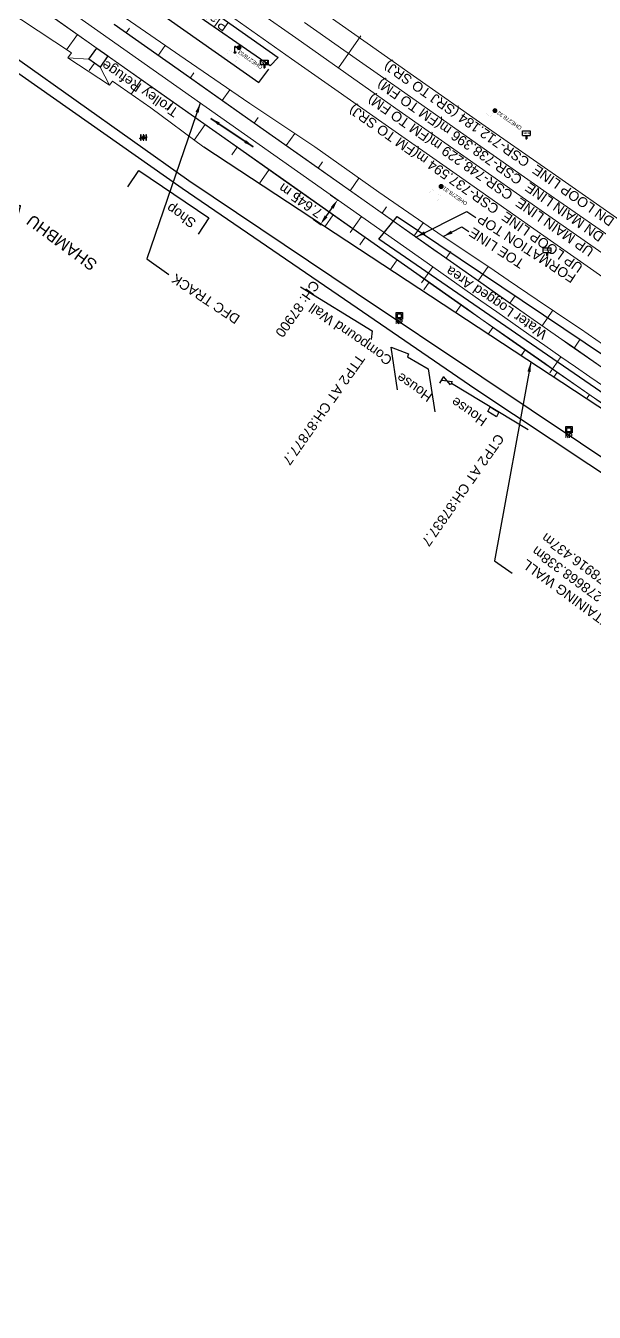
# Model space of a CAD drawing. Header units: metres. Extents: x 644418 to 1306172, y 3366650 to 6747308.
# Drawn here: x 661768.8 to 661914.2, y 3367069 to 3367398 of the extents above; entities that cross this region are included whole.
import ezdxf
from ezdxf.enums import TextEntityAlignment as Align

# ---------------------------------------------------------------- set-up
doc = ezdxf.new("R2010")
doc.units = ezdxf.units.M
doc.header["$MEASUREMENT"] = 0
doc.layers.get('Defpoints').update_dxf_attribs({"lineweight": 0})
for name, color, linetype, lineweight in [('BOUNDARY DIMENTION', 10, 'Continuous', 0), ('Cardinal_Leader', 10, 'Continuous', 0), ('Existing Chainage', 7, 'Continuous', 0), ('Existing IR Track', 143, 'Continuous', 0), ('OHE MAST', 8, 'Continuous', 0), ('OHE MAST TEXT', 8, 'Continuous', 0), ('Proposed Chainage', 10, 'Continuous', 0), ('PROPOSED DFC TRACK', 1, 'Continuous', 0), ('PROPOSED DFCC TOE LINE', 239, 'Continuous', 0), ('PROPOSED DFCC TOE SLOPES', 239, 'Continuous', 0), ('PROPOSED DFCC TRACK', 1, 'Continuous', 0), ('PROPOSED RETAINING WALL', 154, 'Continuous', 30), ('Proposed TPTC Chainages', 1, 'Continuous', 0), ("SHAMBU STN. SRJ's", 251, 'Continuous', 0)]:
    doc.layers.add(name, color=color, linetype=linetype, lineweight=lineweight)
for name, color, linetype in [('COMMERCIAL_BLD_PUC', 251, 'Continuous'), ('COMPOUND_WALL', 251, 'Continuous'), ('CURVE_DETAILS', 251, 'Continuous'), ('Gate', 251, 'Continuous'), ('GRILL', 251, 'Continuous'), ('LAMP_POST', 7, 'Continuous'), ('NAME_BOARD', 251, 'Continuous'), ('NR STONES', 251, 'Continuous'), ('PLATFORM', 7, 'Continuous'), ('PROPOSED DFCC FORMATION LINE', 187, 'Continuous'), ('PROPOSED FORMATION LINE - PLAN', 187, 'Continuous'), ('RESIDENTIAL_BL_SEMI', 251, 'Continuous'), ('SUB_ROAD_EDGE', 34, 'Continuous'), ('TOPO_GATE', 251, 'Continuous'), ('TOPO_TEXT', 251, 'Continuous'), ('TRANSFORMER', 251, 'Continuous'), ('Trolley Refuse', 10, 'Continuous'), ('Village Name', 7, 'Continuous'), ('WATER_LOGGED_AREA', 5, 'Continuous')]:
    doc.layers.add(name, color=color, linetype=linetype)
doc.styles.add('NB', font='swissbo.ttf', dxfattribs={"height": 1.5})
doc.styles.add('spot_lvl', font='romans.shx', dxfattribs={"height": 0.3})
doc.styles.get("Standard").update_dxf_attribs({"font": 'arial.ttf'})
doc.styles.add('Style-Arial', font='arial.ttf')
doc.styles.add('Vill txt', font='arial.ttf', dxfattribs={"height": 3})
doc.dimstyles.new('DIM', dxfattribs={"dimtxt": 2.5, "dimasz": 2.5, "dimexe": 0.18, "dimexo": 0.0625, "dimgap": 0.09, "dimtad": 0, "dimtih": 1, "dimtoh": 1, "dimdec": 3, "dimzin": 0, "dimdsep": 46, "dimtxsty": 'Standard', "dimcen": 0.09, "dimadec": 0, "dimazin": 0, "dimtfac": 1, "dimtdec": 3, "dimtofl": 0, "dimtmove": 0, "dimatfit": 3, "dimfxl": 1, "dimtolj": 1, "dimtzin": 0, "dimarcsym": 0})
doc.dimstyles.new('ISO-25', dxfattribs={"dimtxt": 2.5, "dimasz": 2.5, "dimexe": 1.25, "dimexo": 0.625, "dimtad": 1, "dimtxsty": 'Standard', "dimcen": 2.5, "dimadec": 0, "dimazin": 0, "dimtfac": 1, "dimtmove": 0, "dimatfit": 3, "dimfxl": 1, "dimarcsym": 0})

# ---------------------------------------------------------------- blocks, each defined once
blk = doc.blocks.new('GT')
at = {"layer": 'Gate'}
for p, q in [((-0.5, -0.5), (-0.5, 0.5)), ((-0.5, 0.5), (0.5, -0.5)), ((0.5, 0.5), (0.5, -0.5))]:
    blk.add_line(p, q, dxfattribs=at)
blk.add_lwpolyline([(0.5, 0.5), (-0.5, -0.5)], dxfattribs=at)
blk = doc.blocks.new('LP')
for points in [[(0, 0), (0, 1.5)], [(0.25, 1.35), (0.44, 1.35)]]:
    blk.add_lwpolyline(points)
for centre, radius, start, end in [((0.07, 0.99), 0.519, 57.6425, 97.3165), ((0.34, 1.33), 0.094, 11.7012, 168.0476)]:
    blk.add_arc(centre, radius, start, end)
at = {"extrusion": (0, 0, -1)}
blk.add_ellipse((0, 0.01), major_axis=(0.308, 0), ratio=0.400495, dxfattribs=at)
blk.add_ellipse((0.35, 1.36), major_axis=(0.0017, 0.0438), ratio=0.461056, start_param=1.74022, end_param=4.575836)
blk = doc.blocks.new('NB')
for p, q in [((-0.98, 0.82), (-0.98, 1.98)), ((-0.98, 1.98), (0.98, 1.98)), ((-0.98, 0.82), (0.98, 0.82)), ((-0.13, 0.82), (-0.13, 0)), ((-0.13, 0), (0.13, 0)), ((0.13, 0.82), (0.13, 0)), ((0.98, 1.98), (0.98, 0.82))]:
    blk.add_line(p, q)
at = {"style": 'NB', "width": 1.025371}
blk.add_text('NB', height=0.988, dxfattribs=at).set_placement((0, 1.4), align=Align.MIDDLE)
blk = doc.blocks.new('TRF')
blk.add_hatch(color=256).paths.add_polyline_path([(0.22, -0.04), (0.38, 0.42), (-0.98, -0.29), (0.02, 0.04), (-0.18, -0.39), (0.98, 0.09)])
for p, q in [((-0.69, 0.72), (-0.69, -0.72)), ((-0.52, 0.72), (-0.69, 0.72)), ((-0.52, -0.72), (-0.52, 0.72)), ((0, 0.72), (0, -0.72)), ((0.17, 0.72), (0, 0.72)), ((0.17, -0.72), (0.17, 0.72)), ((0.7, 0.72), (0.7, -0.72)), ((0.87, 0.72), (0.7, 0.72)), ((0.87, -0.72), (0.87, 0.72)), ((-0.69, -0.72), (-0.52, -0.72)), ((0, -0.72), (0.17, -0.72)), ((0.7, -0.72), (0.87, -0.72))]:
    blk.add_line(p, q)
blk.add_lwpolyline([(0.22, -0.04), (0.38, 0.42), (-0.98, -0.29), (0.02, 0.04), (-0.18, -0.39), (0.98, 0.09)], close=True)
blk = doc.blocks.new('CURVE')
for p, q in [((-0.98, 0.82), (-0.98, 1.98)), ((-0.98, 1.98), (0.98, 1.98)), ((-0.98, 0.82), (0.98, 0.82)), ((-0.13, 0.82), (-0.13, 0)), ((-0.13, 0), (0.13, 0)), ((0.13, 0.82), (0.13, 0)), ((0.98, 1.98), (0.98, 0.82))]:
    blk.add_line(p, q)
at = {"style": 'NB', "width": 1.025371}
blk.add_text('CURVE', height=0.4, dxfattribs=at).set_placement((0, 1.4), align=Align.MIDDLE)
blk = doc.blocks.new('OHE MAST')
h = blk.add_hatch(color=256)
edge = h.paths.add_edge_path()
edge.add_arc((0, 0), 0.514, 0, 360)
at = {"const_width": 0.01, "flags": 128}
for points in [[(1.5, 3.5), (1.5, 2), (-1.5, 2), (-1.5, 3.5)], [(0, 2), (0, 0)]]:
    blk.add_lwpolyline(points, dxfattribs=at)
blk.add_circle((0, 0), 0.514)
blk = doc.blocks.new('NR')
for p, q in [((-0.81, 0.84, 100.97), (0.85, 0.84, 100.97)), ((-0.81, -0.81, 100.97), (-0.81, 0.84, 100.97)), ((-0.48, 0.51, 100.97), (0.52, 0.51, 100.97)), ((-0.48, -0.48, 100.97), (-0.48, 0.51, 100.97)), ((0.52, 0.51, 100.97), (0.52, -0.48, 100.97)), ((0.85, 0.84, 100.97), (0.85, -0.81, 100.97)), ((0.85, -0.81, 100.97), (-0.81, -0.81, 100.97)), ((0.52, -0.48, 100.97), (-0.48, -0.48, 100.97))]:
    blk.add_line(p, q)
at = {"style": 'spot_lvl'}
blk.add_text('NR', height=1, dxfattribs=at).set_placement((-0.95, -2.07, -64.16))
blk = doc.blocks.new('*D1610')
at = {"layer": 'BOUNDARY DIMENTION', "color": 0, "lineweight": -2, "transparency": 16777216}
for p, q in [((661846.74, 3367354.75), (661848.74, 3367353.34)), ((661845.63, 3367349.24), (661847.15, 3367351.4)), ((661842.34, 3367348.5), (661844.33, 3367347.09))]:
    blk.add_line(p, q, dxfattribs=at)
at = {"layer": 'BOUNDARY DIMENTION', "color": 0, "transparency": 16777216}
for points in [[(661846.81, 3367351.64), (661847.49, 3367351.16), (661848.59, 3367353.45)], [(661845.29, 3367349.48), (661845.97, 3367349), (661844.19, 3367347.2)]]:
    blk.add_solid(points, dxfattribs=at)
at = {"layer": 'Defpoints', "color": 0, "transparency": 16777216}
for p in [(661846.69, 3367354.78), (661848.59, 3367353.45), (661842.29, 3367348.54)]:
    blk.add_point(p, dxfattribs=at)
at = {"layer": 'BOUNDARY DIMENTION', "color": 0, "transparency": 16777216, "insert": (661839.1, 3367353.26), "char_height": 2.5, "attachment_point": 5, "rotation": 145}
blk.add_mtext('\\A1;7.645 m', dxfattribs=at)

msp = doc.modelspace()

# ---------------------------------------------------------------- linework, layer by layer
at = {"layer": 'Cardinal_Leader', "lineweight": 0, "flags": 128}
for points in [[(661872.9049, 3367336.3066), (661870.0242, 3367332.2199)], [(661905.6426, 3367313.3231), (661902.7853, 3367309.22)]]:
    msp.add_lwpolyline(points, dxfattribs=at)
at = {"layer": 'COMMERCIAL_BLD_PUC', "linetype": 'Continuous'}
msp.add_polyline3d([(661794.9635, 3367356.8139, 268.565), (661797.761, 3367360.958, 268.565), (661815.684, 3367348.859, 268.493), (661812.8865, 3367344.7149, 268.493)], dxfattribs=at)
at = {"layer": 'COMPOUND_WALL', "linetype": 'Continuous'}
for points in [[(661839.05, 3367331.235, 267.778), (661857.432, 3367319.943, 267.594), (661857.126, 3367317.729, 267.883)], [(661863.905, 3367304.88, 268.14), (661862.269, 3367315.828, 266.968), (661866.682, 3367314.115, 267.813), (661866.444, 3367313.302, 267.813), (661871.756, 3367310.226, 267.828), (661873.392, 3367299.278, 269)], [(661874.667, 3367306.575, 267.837), (661875.428, 3367307.823, 267.462)], [(661877.645, 3367306.551, 267.543), (661897.249, 3367294.711, 267.968)]]:
    msp.add_polyline3d(points, dxfattribs=at)
at = {"layer": 'Existing Chainage', "color": 0, "linetype": 'Continuous', "lineweight": 13, "flags": 128}
msp.add_lwpolyline([(661854.514, 3367395.3608), (661848.7561, 3367387.1849)], dxfattribs=at)
at = {"layer": 'Existing IR Track', "flags": 128}
for points in [[(661819.3138, 3367407.8881), (661837.8507, 3367394.865), (661850.6913, 3367385.822), (661863.43, 3367376.8508), (661881.6969, 3367364.018), (661899.7773, 3367351.3164), (661916.0846, 3367339.8793)], [(661816.4792, 3367403.8641), (661836.7747, 3367389.5578), (661847.8424, 3367381.7754), (661860.7394, 3367372.7075), (661878.8527, 3367359.9837), (661897.8567, 3367346.6346), (661913.2524, 3367335.8647), (661929.1021, 3367324.7772), (661947.1413, 3367312.3966), (661965.5421, 3367299.7704), (661981.6533, 3367288.8364), (661998.0285, 3367277.7232), (662016.9471, 3367265.0079), (662034.9616, 3367252.9006), (662048.5257, 3367244.7804), (662061.9558, 3367236.7478), (662073.6693, 3367230.2238), (662075.7788, 3367229.0217), (662077.2683, 3367228.1588), (662093.6078, 3367218.5597), (662106.8536, 3367210.0218)], [(661842.6539, 3367402.9548), (661856.1072, 3367393.5113), (661868.0062, 3367385.1589), (661887.134, 3367371.7381), (661904.2397, 3367359.7361), (661921.5608, 3367347.6517), (661938.5284, 3367335.817), (661955.5127, 3367324.2425), (661972.7274, 3367312.5113), (661990.0895, 3367300.7625), (662007.142, 3367289.2233), (662025.3596, 3367276.8939), (662044.2741, 3367264.094), (662056.7323, 3367256.2476), (662064.0386, 3367251.6459), (662065.0651, 3367251.0062), (662066.8492, 3367249.938), (662105.844, 3367226.2744)], [(661840.1262, 3367398.7741), (661853.2972, 3367389.5207), (661865.7255, 3367380.7891), (661884.3133, 3367367.7344), (661902.0919, 3367355.248), (661918.7271, 3367343.6283)]]:
    msp.add_lwpolyline(points, dxfattribs=at)
at = {"layer": 'GRILL', "linetype": 'Continuous'}
msp.add_polyline3d([(661546.581, 3367586.609, 270.038), (661544.85, 3367582.57, 269.743), (661635.092, 3367519.336, 270.236), (661644.291, 3367512.83, 270.279), (661663.829, 3367499.159, 270.193), (661828.449, 3367383.48, 269.859), (661830.952, 3367386.839, 270.33)], dxfattribs=at)
at = {"layer": 'PLATFORM', "linetype": 'Continuous'}
msp.add_polyline3d([(661547.643, 3367586.59, 270.335), (661548.875, 3367589.87, 270.411), (661589.208, 3367561.409, 270.335), (661627.995, 3367534.376, 270.367), (661668.294, 3367506.067, 270.53), (661700.883, 3367483.02, 270.592), (661757.821, 3367443.029, 270.607), (661789.675, 3367420.696, 270.594), (661833.384, 3367389.827, 270.574), (661831.343, 3367387.697, 270.379), (661787.898, 3367417.817, 270.594), (661756.451, 3367439.857, 270.579), (661698.783, 3367480.393, 270.497), (661666.457, 3367503.106, 270.523), (661626.113, 3367531.531, 270.343), (661586.796, 3367558.94, 270.306), (661547.643, 3367586.59, 270.335)], dxfattribs=at)
at = {"layer": 'Proposed Chainage', "lineweight": 0, "flags": 128}
msp.add_lwpolyline([(661851.7704, 3367345.0869), (661854.6512, 3367349.1736)], dxfattribs=at)
at = {"layer": 'PROPOSED DFCC FORMATION LINE', "lineweight": 0, "flags": 128}
for points in [[(661918.0103, 3367300.1344), (661913.3574, 3367303.3453), (661903.471, 3367310.2048), (661901.555, 3367311.54), (661892.5324, 3367317.8497), (661885.1629, 3367323.0248), (661881.6171, 3367325.5197), (661870.7156, 3367333.2007), (661868.8087, 3367334.5448), (661852.4618, 3367346.0677), (661836.1149, 3367357.5906), (661819.7679, 3367369.1135), (661803.421, 3367380.6364), (661787.074, 3367392.1594), (661770.7271, 3367403.6823)], [(661918.0386, 3367300.1755), (661913.3859, 3367303.3864), (661903.4996, 3367310.2458), (661901.5836, 3367311.581), (661892.5611, 3367317.8907), (661885.1917, 3367323.0657), (661881.6459, 3367325.5605), (661870.7444, 3367333.2416), (661868.8376, 3367334.5857), (661852.4906, 3367346.1086), (661836.1437, 3367357.6315), (661819.7967, 3367369.1544), (661803.4498, 3367380.6773), (661787.1028, 3367392.2002), (661770.7559, 3367403.7231)], [(661917.6507, 3367309.5558), (661907.7856, 3367316.4005), (661905.8735, 3367317.7329), (661896.8666, 3367324.0317), (661889.5059, 3367329.2006), (661885.9631, 3367331.6934), (661875.0655, 3367339.3717), (661873.1586, 3367340.7158), (661856.8117, 3367352.2387), (661840.4648, 3367363.7616), (661824.1178, 3367375.2845), (661807.7709, 3367386.8074), (661791.4239, 3367398.3303)], [(661917.6791, 3367309.5969), (661907.8142, 3367316.4415), (661905.9021, 3367317.7739), (661896.8953, 3367324.0727), (661889.5347, 3367329.2415), (661885.9919, 3367331.7343), (661875.0943, 3367339.4125), (661873.1875, 3367340.7566), (661856.8405, 3367352.2796), (661840.4936, 3367363.8025), (661824.1466, 3367375.3254), (661807.7997, 3367386.8483), (661791.4527, 3367398.3712)]]:
    msp.add_lwpolyline(points, dxfattribs=at)
at = {"layer": 'PROPOSED DFCC TOE LINE', "lineweight": 0, "flags": 128}
for points in [[(661780.5059, 3367391.0517), (661767.7939, 3367399.5211), (661751.024, 3367410.444), (661734.1052, 3367421.1556), (661716.8964, 3367431.4559), (661700.193, 3367442.4731), (661684.0305, 3367454.2577), (661667.2963, 3367465.2312), (661651.432, 3367477.4388), (661634.623, 3367488.3062), (661628.7883, 3367492.3119)], [(661793.1173, 3367400.7326), (661809.6155, 3367389.4243), (661826.0923, 3367378.0856), (661842.7377, 3367366.9861), (661859.0711, 3367355.4439), (661875.5216, 3367344.068), (661877.4708, 3367342.784), (661888.5548, 3367335.3751), (661892.1425, 3367332.9499), (661899.5937, 3367327.9214), (661908.7056, 3367321.7942), (661910.639, 3367320.498), (661920.462, 3367313.6225)], [(661790.999, 3367383.8355), (661790.2303, 3367382.7451), (661779.5829, 3367389.7421), (661780.5059, 3367391.0517)], [(661784.9938, 3367389.4047), (661779.5829, 3367389.7421)], [(661787.8545, 3367387.3882), (661790.2303, 3367382.7451)], [(661814.3589, 3367366.8889), (661800.8239, 3367376.9521), (661790.999, 3367383.8355)]]:
    msp.add_lwpolyline(points, dxfattribs=at)
at = {"layer": 'PROPOSED DFCC TOE SLOPES', "linetype": 'Continuous', "lineweight": 0, "flags": 128}
for points in [[(661794.5484, 3367396.1279), (661795.4096, 3367397.3496)], [(661782.0539, 3367395.7592), (661779.3013, 3367391.8543)], [(661802.7219, 3367390.3664), (661804.5198, 3367392.917)], [(661786.4242, 3367388.3965), (661785.0978, 3367386.5149)], [(661798.4008, 3367384.2363), (661795.7647, 3367380.4966)], [(661810.8954, 3367384.605), (661811.8301, 3367385.931)], [(661819.0688, 3367378.8435), (661821.0032, 3367381.5877)], [(661806.5743, 3367378.4749), (661805.2334, 3367376.5727)], [(661827.2423, 3367373.0821), (661828.2581, 3367374.5231)], [(661814.7477, 3367372.7134), (661811.9202, 3367368.7021)], [(661835.4158, 3367367.3206), (661837.5965, 3367370.4143)], [(661822.9212, 3367366.952), (661821.5096, 3367364.9494)], [(661831.0947, 3367361.1905), (661828.5188, 3367357.5363)], [(661843.5892, 3367361.5592), (661844.7244, 3367363.1696)], [(661851.7627, 3367355.7977), (661854.0263, 3367359.0089)], [(661839.2681, 3367355.4291), (661838.0267, 3367353.6678)], [(661859.9362, 3367350.0362), (661861.0758, 3367351.6529)], [(661847.4416, 3367349.6676), (661845.2646, 3367346.5791)], [(661868.1096, 3367344.2748), (661870.4405, 3367347.5817)], [(661855.6151, 3367343.9061), (661854.2436, 3367341.9605)], [(661863.7886, 3367338.1447), (661861.9875, 3367335.5896)], [(661863.7887, 3367338.1446), (661861.9877, 3367335.5895)], [(661876.2829, 3367338.5139), (661877.4959, 3367340.2351)], [(661884.456, 3367332.7553), (661887.0216, 3367336.4)], [(661871.9623, 3367332.3834), (661870.594, 3367330.4422)], [(661871.9629, 3367332.383), (661870.5949, 3367330.4415)], [(661892.6319, 3367327.0055), (661893.9691, 3367328.9101)], [(661880.1375, 3367326.6233), (661878.7115, 3367324.5994)], [(661880.1403, 3367326.6214), (661878.7161, 3367324.5964)], [(661900.8155, 3367321.2701), (661903.5886, 3367325.2351)], [(661888.32, 3367320.8689), (661887.0773, 3367319.1018)], [(661888.325, 3367320.8654), (661887.0853, 3367319.0965)], [(661909.0086, 3367315.5519), (661910.4328, 3367317.5987)], [(661896.5141, 3367315.1262), (661895.4461, 3367313.6022)], [(661896.5201, 3367315.122), (661895.4552, 3367313.5962)], [(661904.7204, 3367309.3988), (661903.8155, 3367308.1022)], [(661904.7289, 3367309.3929), (661903.8278, 3367308.0941)], [(661912.945, 3367303.6923), (661912.1875, 3367302.6005)], [(661912.9543, 3367303.6858), (661912.2004, 3367302.592)]]:
    msp.add_lwpolyline(points, dxfattribs=at)
at = {"layer": 'PROPOSED DFCC TRACK', "color": 12, "flags": 128}
msp.add_lwpolyline([(662286.883, 3367069.0054), (662059.4949, 3367211.9989), (662055.2623, 3367214.6608), (662051.0302, 3367217.3233), (662046.7991, 3367219.9874), (662042.5694, 3367222.6538), (662038.3416, 3367225.3232), (662034.1162, 3367227.9963), (662029.8936, 3367230.674), (662025.6744, 3367233.357, -0.01030322), (661905.6426, 3367313.3231), (661901.5414, 3367316.1833), (661897.4438, 3367319.0485), (661893.3493, 3367321.9182), (661889.2573, 3367324.7915), (661885.1674, 3367327.6677), (661881.0791, 3367330.5461), (661876.9918, 3367333.426), (661872.9049, 3367336.3066), (661560.6168, 3367556.4376)], format="xyb", dxfattribs=at)
at = {"layer": 'PROPOSED RETAINING WALL', "flags": 128}
msp.add_lwpolyline([(662020.206, 3367227.1949), (661945.6773, 3367280.5926), (661814.3589, 3367366.8889)], dxfattribs=at)
at = {"layer": 'RESIDENTIAL_BL_SEMI', "linetype": 'Continuous'}
msp.add_polyline3d([(661886.983, 3367299.313, 268.481), (661887.563, 3367300.516, 268.39), (661889.763, 3367299.167, 268.373), (661889.1817, 3367297.9612, 268.373)], close=True, dxfattribs=at)
at = {"layer": 'SUB_ROAD_EDGE', "linetype": 'Continuous'}
for points in [[(661949.1756, 3367264.2203, 267.6675), (661922.38, 3367279.428, 267.898), (661883.89, 3367304.925, 267.9), (661851.945, 3367326.829, 267.954), (661808.826, 3367356.372, 268.159), (661751.806, 3367396.318, 267.797), (661745.286, 3367398.426, 267.566), (661740.865, 3367398.582, 267.613), (661729.124, 3367396.127, 267.522), (661724.737, 3367396.322, 267.45), (661719.268, 3367398.004, 267.348), (661684.75, 3367421.092, 267.289), (661643.926, 3367447.617, 267.231), (661594.442, 3367479.558, 267.269), (661545.891, 3367506.98, 267.399), (661521.5569, 3367518.2026, 267.452)], [(662176.841, 3367108.946, 266.538), (662158.154, 3367120.512, 266.689), (662122.554, 3367145.527, 267.228), (662086.997, 3367170.811, 267.423), (662059.312, 3367193.422, 267.459), (662025.32, 3367221.029, 267.736), (661992.933, 3367242.991, 267.787), (661952.843, 3367265.573, 267.688), (661923.296, 3367282.787, 267.768), (661885.394, 3367308.14, 267.9), (661853.314, 3367329.6, 268.027), (661810.532, 3367358.333, 268.17), (661752.835, 3367399.2, 267.763), (661746.985, 3367401.864, 267.687), (661740.561, 3367401.649, 267.618), (661731.315, 3367399.696, 267.467), (661725.238, 3367399.993, 267.327), (661721.124, 3367401.244, 267.345), (661686.817, 3367423.462, 267.292), (661645.738, 3367450.623, 267.31), (661596.205, 3367481.922, 267.221), (661547.614, 3367509.425, 267.399), (661522.503, 3367521.18, 267.454)]]:
    msp.add_polyline3d(points, dxfattribs=at)
at = {"layer": 'Trolley Refuse'}
msp.add_lwpolyline([(661787.0103, 3367392.2655), (661789.871, 3367390.2489), (661787.8545, 3367387.3882), (661784.9938, 3367389.4047)], close=True, dxfattribs=at)
at = {"layer": 'WATER_LOGGED_AREA', "linetype": 'Continuous'}
msp.add_polyline3d([(661859.065, 3367343.421, 267.134), (661863.76, 3367349.206, 267.739), (661954.452, 3367288.272, 267.552), (662028.521, 3367242.398, 267.351), (662041.254, 3367231.323, 267.22), (662067.041, 3367214.178, 266.442), (662074.254, 3367204.517, 266.696), (662084.693, 3367200.013, 266.923), (662090.691, 3367200.3, 266.73), (662115.936, 3367185.82, 266.394), (662189.687, 3367141.663, 266.949), (662197.26, 3367127.913, 264.986), (662194.687, 3367122.195, 266.451), (662186.829, 3367115.15, 265.569), (662166.971, 3367130.021, 265.223), (662141.917, 3367141.157, 266.458), (662051.885, 3367202.857, 267.369), (662039.739, 3367220.627, 267.282), (662020.696, 3367236.094, 267.394), (661949.407, 3367281.286, 267.494)], close=True, dxfattribs=at)

# ---------------------------------------------------------------- block references
at = {"layer": 'CURVE_DETAILS'}
for p in [(661896.775, 3367369.092, 269.942), (661902.068, 3367339.217, 269.944)]:
    msp.add_blockref('CURVE', p, dxfattribs=at)
at = {"layer": 'LAMP_POST', "linetype": 'Continuous'}
msp.add_blockref('LP', (661822.309, 3367391.138, 270.439), dxfattribs=at)
at = {"layer": 'NAME_BOARD', "linetype": 'Continuous'}
msp.add_blockref('NB', (661829.858, 3367387.207, 270.404), dxfattribs=at)
at = {"layer": 'NR STONES', "linetype": 'Continuous'}
for p in [(661864.321, 3367323.791, 266.539), (661907.682, 3367294.657, 267.626)]:
    msp.add_blockref('NR', p, dxfattribs=at)
at = {"layer": 'OHE MAST', "color": 2, "rotation": 143.3908318566117}
for p in [(661823.379, 3367392.39), (661823.382, 3367392.387), (661888.779, 3367376.281), (661875.039, 3367356.87)]:
    msp.add_blockref('OHE MAST', p, dxfattribs=at)
at = {"layer": 'TOPO_GATE', "xscale": 2.55598767592045, "zscale": 2.55598767592045, "rotation": 150}
msp.add_blockref('GT', (661876.5355, 3367307.187), dxfattribs=at)
at = {"layer": 'TRANSFORMER', "linetype": 'Continuous'}
msp.add_blockref('TRF', (661798.865, 3367369.398, 267.619), dxfattribs=at)

# ---------------------------------------------------------------- texts
at = {"layer": 'OHE MAST TEXT'}
for s, p in [('OHE278/33', (661826.2415, 3367389.2939)), ('OHE278.32', (661892.4904, 3367373.7553)), ('OHE278.31', (661878.591, 3367354.4685))]:
    msp.add_text(s, height=1, rotation=145, dxfattribs=at).set_placement(p, align=Align.MIDDLE_CENTER)
at = {"layer": 'Proposed Chainage', "lineweight": 0, "insert": (661843.1282, 3367332.41), "char_height": 2.5, "attachment_point": 4, "rotation": 234.820101, "line_spacing_factor": 0.6, "style": 'Style-Arial'}
msp.add_mtext('CH: 87900', dxfattribs=at)
at = {"layer": 'PROPOSED DFC TRACK', "color": 10, "linetype": 'Continuous', "lineweight": -3, "ltscale": 5, "style": 'Style-Arial'}
msp.add_text('DFC TRACK', height=2.5, rotation=146.40432, dxfattribs=at).set_placement((661807.2015, 3367334.6968), align=Align.RIGHT)
at = {"layer": 'PROPOSED DFCC TOE LINE', "lineweight": 0}
msp.add_text('TOE LINE', height=2.5, rotation=146.885789, dxfattribs=at).set_placement((661883.2336, 3367346.5465), align=Align.RIGHT)
at = {"layer": 'PROPOSED FORMATION LINE - PLAN', "lineweight": 0}
msp.add_text('FORMATION TOP', height=2.5, rotation=146.885789, dxfattribs=at).set_placement((661885.3569, 3367350.0302), align=Align.RIGHT)
at = {"layer": 'PROPOSED RETAINING WALL', "insert": (661893.0205, 3367256.3239), "char_height": 2.5, "width": 64.065298, "attachment_point": 3, "rotation": 143.786946}
msp.add_mtext('\\PRETAINING WALL \\PFROM 278668.338m \\PTO 278916.437m ', dxfattribs=at)
at = {"layer": 'Proposed TPTC Chainages', "lineweight": 0, "char_height": 2.5, "attachment_point": 4, "line_spacing_factor": 0.6, "style": 'Style-Arial'}
for s, insert, rotation in [('TTP2 AT CH:87877.7', (661854.6857, 3367313.5485), 234.820101), ('CTP2 AT CH:87837.7', (661890.3028, 3367293.1738), 235.147517)]:
    msp.add_mtext(s, dxfattribs=dict(at, insert=insert, rotation=rotation))
at = {"layer": "SHAMBU STN. SRJ's", "color": 7}
for s, p in [('DN LOOP LINE  CSR-712.184 (SRJ TO SRJ)', (661919.5462, 3367348.5727)), ('DN MAIN LINE  CSR-738.396 m(FM TO FM)', (661916.8642, 3367344.6155)), ('UP MAIN LINE  CSR-748.229 m(FM TO FM)', (661914.308, 3367340.8132)), ('UP LOOP LINE  CSR-737.594 m(FM TO SRJ)', (661911.5393, 3367336.6771))]:
    msp.add_text(s, height=2.5, rotation=145.007093, dxfattribs=at).set_placement(p)
at = {"layer": 'TOPO_TEXT'}
for s, rotation, p in [('Platform', 144.832787, (661820.8623, 3367398.4019)), ('Shop', 145.23402, (661812.6359, 3367348.1223)), ('Compound Wall', 145.23402, (661862.7909, 3367313.0142)), ('House', 145.23402, (661873.0344, 3367303.6552)), ('House', 145.23402, (661886.9976, 3367297.4389))]:
    msp.add_text(s, height=2.5, rotation=rotation, dxfattribs=at).set_placement(p)
at = {"layer": 'TOPO_TEXT', "color": 5}
msp.add_text('Water Logged Area', height=2.5, rotation=145.833624, dxfattribs=at).set_placement((661902.378, 3367319.6646))
at = {"layer": 'Trolley Refuse', "style": 'Style-Arial'}
msp.add_text('Trolley Refuge', height=2.5, rotation=145.862037, dxfattribs=at).set_placement((661808.125, 3367376.5098))
at = {"layer": 'Village Name', "style": 'Vill txt'}
msp.add_text('SHAMBHU  VILLAGE', height=3, rotation=143.672966, dxfattribs=at).set_placement((661787.4047, 3367337.4902))

# ---------------------------------------------------------------- dimensions: what is measured, and where the dimension line sits
at = {"layer": 'BOUNDARY DIMENTION'}
dim = msp.add_linear_dim(base=(661848.591, 3367353.4454), p1=(661842.2867, 3367348.5361), p2=(661846.6912, 3367354.7846), angle=54.820101, dimstyle='DIM', override={"dimpost": ' m', "dimtmove": 2}, dxfattribs=at)
dim.commit()
dim.dimension.update_dxf_attribs({"geometry": '*D1610', "text_midpoint": (661839.0981, 3367353.26), "dimtype": 129, "text_rotation": 145})

# ---------------------------------------------------------------- leaders
at = {"layer": 'PROPOSED DFC TRACK', "color": 10, "linetype": 'Continuous', "lineweight": -3, "ltscale": 5}
msp.add_leader([(661813.4707, 3367378.2016, 270.5967), (661799.7835, 3367338.3654, 270.5967), (661805.3837, 3367334.3553, 270.5967)], dimstyle='ISO-25', override={"dimtxt": 3, "dimasz": 2.5, "dimgap": 0.625, "dimtad": 0, "dimdec": 3, "dimzin": 2, "dimtdec": 3}, dxfattribs=at)
at = {"layer": 'PROPOSED DFC TRACK', "linetype": 'Continuous', "lineweight": 0}
for points in [[(661816.1714, 3367374.2818), (661827.0033, 3367366.9997)], [(661827.0033, 3367366.9997), (661816.1714, 3367374.2818)]]:
    msp.add_leader(points, dimstyle='ISO-25', override={"dimtxt": 3, "dimasz": 2.5, "dimtad": 0, "dimdec": 3, "dimzin": 2, "dimtdec": 3}, dxfattribs=at)
at = {"layer": 'PROPOSED DFCC TOE LINE', "lineweight": 0}
msp.add_leader([(661875.5215, 3367344.0681), (661880.3519, 3367346.5477), (661882.1194, 3367345.3896)], dimstyle='ISO-25', override={"dimtxt": 3, "dimasz": 2.5, "dimgap": 0.625, "dimtad": 0, "dimdec": 3, "dimzin": 2, "dimtdec": 3}, dxfattribs=at)
at = {"layer": 'PROPOSED FORMATION LINE - PLAN', "lineweight": 0}
msp.add_leader([(661868.6069, 3367343.9243), (661881.5765, 3367350.5092), (661883.9367, 3367348.9497)], dimstyle='ISO-25', override={"dimtxt": 3, "dimasz": 2.5, "dimgap": 0.625, "dimtad": 0, "dimdec": 3, "dimzin": 2, "dimtdec": 3}, dxfattribs=at)
at = {"layer": 'PROPOSED RETAINING WALL', "linetype": 'Continuous', "lineweight": 0, "ltscale": 5}
msp.add_leader([(661897.9358, 3367311.9661), (661888.6866, 3367261.1767), (661893.1724, 3367258.0165)], dimstyle='ISO-25', override={"dimtxt": 3, "dimtad": 0, "dimdec": 3, "dimzin": 2, "dimtdec": 3}, dxfattribs=at)

doc.saveas('drawing.dxf')
